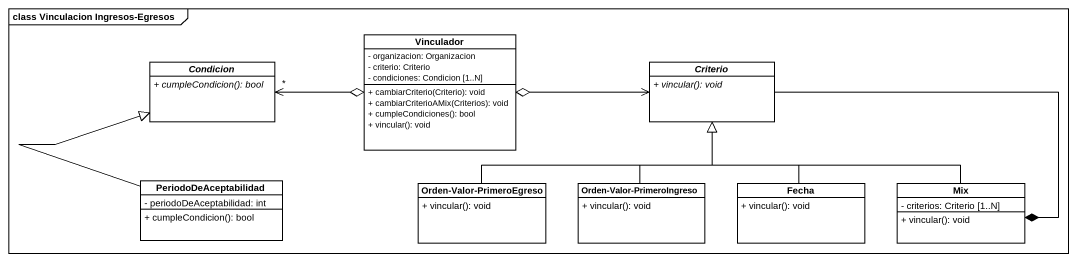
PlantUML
@startuml
mainframe class Vinculacion Ingresos-Egresos
hide circle
hide empty members
skinparam classAttributeIconSize 0
abstract class Condicion {
  {abstract} + cumpleCondicion(): bool
}
class Vinculador {
  - organizacion: Organizacion
  - criterio: Criterio
  - condiciones: Condicion [1..N]
  + cambiarCriterio(Criterio): void
  + cambiarCriterioAMix(Criterios): void
  + cumpleCondiciones(): bool
  + vincular(): void
}
abstract class Criterio {
  {abstract} + vincular(): void
}
class PeriodoDeAceptabilidad {
  - periodoDeAceptabilidad: int
  + cumpleCondicion(): bool
}
class "Orden-Valor-PrimeroEgreso" as Orden_Valor_PrimeroEgreso {
  + vincular(): void
}
class "Orden-Valor-PrimeroIngreso" as Orden_Valor_PrimeroIngreso {
  + vincular(): void
}
class Fecha {
  + vincular(): void
}
class Mix {
  - criterios: Criterio [1..N]
  + vincular(): void
}
Vinculador o-left-> "*" Condicion
Vinculador o-right-> Criterio
Criterio -right-* Mix
PeriodoDeAceptabilidad -up-|> Condicion
Orden_Valor_PrimeroEgreso -right-|> Criterio
Orden_Valor_PrimeroIngreso -up-|> Criterio
Fecha -up-|> Criterio
Mix -left-|> Criterio
@enduml
